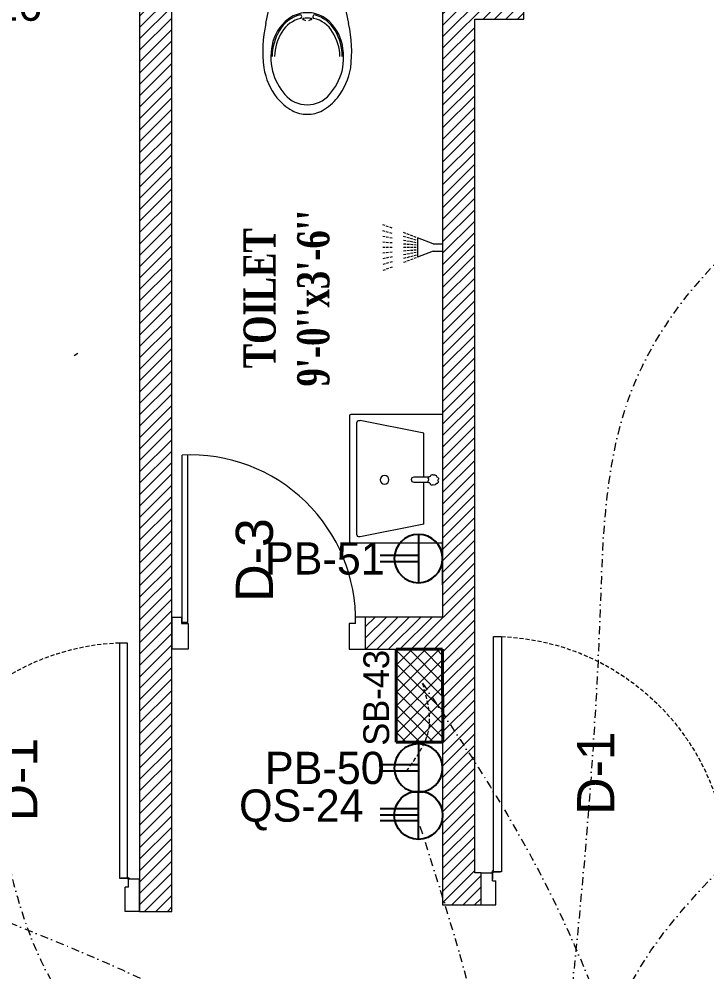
# Model space of a CAD drawing. Header units: inches. Extents: x 109699 to 44449955, y -10987 to 15824140.
# Drawn here: x 198944.8 to 199051.5, y -3446.8 to -3299 of the extents above; entities that cross this region are included whole.
import ezdxf

# ---------------------------------------------------------------- set-up
doc = ezdxf.new("R2010")
doc.units = ezdxf.units.IN
doc.header["$LTSCALE"] = 5
doc.header["$MEASUREMENT"] = 0
for name, pattern in [('DASHDOT', [1, 0.5, -0.25, 0, -0.25]), ('DASHED2', [0.375, 0.25, -0.125]), ('HIDDEN', [0.375, 0.25, -0.125])]:
    doc.linetypes.add(name, pattern=pattern)
doc.layers.get('0').update_dxf_attribs({"color": 123})
for name, color, linetype, lineweight in [('@NORMAL', 7, 'Continuous', 5), ('AC In', 244, 'DASHED2', 30), ('door', 8, 'Continuous', 9), ('E-Con-Point', 5, 'DASHED2', 13), ('E-PB-Socket-5A', 203, 'Continuous', 13), ('E-QS-Socket-15A', 1, 'Continuous', 9), ('E-SB-Switch-Board', 106, 'Continuous', 18), ('fixture', 255, 'Continuous', 0), ('ha', 252, 'Continuous', 5), ('SB', 1, 'DASHDOT', 20), ('WALL-1', 8, 'Continuous', 9), ('wll 01', 7, 'Continuous', 9)]:
    doc.layers.add(name, color=color, linetype=linetype, lineweight=lineweight)
doc.layers.add('FURNITUR', color=7, linetype='Continuous', lineweight=5, true_color=0xe8e8e8)
doc.layers.add('T', color=8, linetype='Continuous')
doc.styles.get("Standard").update_dxf_attribs({"font": 'times.ttf'})
doc.styles.add('style2', font='ARIALN.TTF', dxfattribs={"width": 0.75, "height": 3})
doc.styles.add('TEXT-3', font='arial.ttf')

# ---------------------------------------------------------------- blocks, each defined once
blk = doc.blocks.new('bgtrfv')
at = {"layer": 'fixture'}
for p, q in [((21441.97229669015, -26164.40491112152), (21441.97229669015, -26138.40491112152)), ((21442.86003956014, -26164.40491112152), (21442.86003956014, -26138.40491112152)), ((21440.36849646348, -26163.54399991067), (21441.86849646348, -26163.54399991067)), ((21441.86849646348, -26163.54399991067), (21441.86849646348, -26164.54399991067)), ((21442.86003956014, -26164.40491112152), (21441.97229669015, -26164.40491112152)), ((21470.37322828309, -26163.54399991058), (21468.86849646354, -26163.54399991058)), ((21468.86849646354, -26164.54399991055), (21468.86849646354, -26163.54399991058)), ((21441.86849646348, -26164.54399991067), (21442.86849646348, -26164.54399991067)), ((21442.86849646348, -26164.54399991067), (21442.86849646348, -26168.54399991067)), ((21467.86849646354, -26164.54399991055), (21467.86849646354, -26168.54399991055)), ((21468.86849646354, -26164.54399991055), (21467.86849646354, -26164.54399991055)), ((21442.86849646348, -26168.54399991067), (21440.36849646348, -26168.54399991058)), ((21467.86849646354, -26168.54399991055), (21470.36849646351, -26168.54399991055))]:
    blk.add_line(p, q, dxfattribs=at)
blk.add_arc((21443.20467689397, -26164.04399991055), 25.66868977762097, 358.8838658305763, 92.75188722137418, dxfattribs=at)
blk = doc.blocks.new('Door-40')
at = {"layer": 'door', "ltscale": 0.5}
for p, q in [((0, 40), (5, 40)), ((0, 40), (0, 37.75)), ((5, 40), (5, 38.24999999999636)), ((0, 37.75), (3.75, 37.75000000000364)), ((3.75, 38.24999999999636), (3.75, 37.75000000000364)), ((3.75, 38.24999999999636), (5, 38.24999999999636)), ((0, 0), (0, 2.25)), ((0, 2.25), (3.75, 2.249999999996362)), ((3.75, 1.750000000003638), (3.75, 2.249999999996362)), ((3.75, 1.750000000003638), (5, 1.750000000003638)), ((4.010000000002037, 1.760000000002037), (4.010000000002037, 1.75)), ((5.010000000002037, 1.760000000002037), (4.010000000002037, 1.760000000002037)), ((5, 1.750000000003638), (5.010400642058812, 1.750000000007276)), ((5, 0), (5, 1.750000000003638)), ((5.135000000002037, 2.913192669428099), (5.145000000004075, 2.913192669428099)), ((5.135000000002037, 1.885000000002037), (5.135000000002037, 2.913192669428099)), ((5.145000000004075, 1.895000000000437), (5.145000000004075, 1.884599357945262)), ((0, 0), (5, 0)), ((0, 0), (5, 0))]:
    blk.add_line(p, q, dxfattribs=at)
blk.add_lwpolyline([(41.625, 3.145000000000437), (5.145000000004075, 3.145000000000437), (5.145000000004075, 1.895000000000437), (41.625, 1.895000000000437)], close=True, dxfattribs=at)
blk.add_circle((5.135000000002037, 1.760000000002037), 0.1249999999999983, dxfattribs=at)
at = {"layer": 'door', "linetype": 'HIDDEN', "ltscale": 0.5}
blk.add_arc((5.156161382139544, 1.755015969829401), 36.49531813451388, 2.182731632980644, 90.24516611661387, dxfattribs=at)
blk = doc.blocks.new('vfdcx')
at = {"layer": 'FURNITUR'}
blk.add_line((106318.1547879035, -20852.43812081018), (106301.0488324388, -20862.31424880781), dxfattribs=at)
blk = doc.blocks.new('qplaz')
at = {"layer": 'fixture'}
for p, q in [((143584.1800132462, 341.61420882317), (143569.9800132462, 341.61420882317)), ((143584.1800132462, 321.6142088231654), (143584.1800132462, 341.61420882317)), ((143569.7800132462, 341.4142088231699), (143569.7800132462, 321.8142088231655)), ((143570.8861369331, 340.2625714804694), (143570.8861369331, 322.965846165866)), ((143581.2560437616, 338.6539164940569), (143571.3654443752, 340.6546305699137)), ((143581.2560437616, 338.6539164940569), (143581.2560437616, 332.2000209122216)), ((143579.3593405762, 331.8000209122216), (143579.3593405762, 331.7265742452862)), ((143582.0060121824, 332.2000209122216), (143579.7593405762, 332.2000209122216)), ((143579.7593405762, 331.3265742452861), (143582.0559613498, 331.3265742452861)), ((143581.2560437616, 331.3265742452861), (143581.2560437616, 324.5745011522785)), ((143581.2560437616, 324.5745011522785), (143571.3654443752, 322.5737870764217)), ((143569.9800132462, 321.6142088231654), (143584.1800132462, 321.6142088231654))]:
    blk.add_line(p, q, dxfattribs=at)
blk.add_circle((143575.1723653077, 331.7897488839506), 0.6913263923410093, dxfattribs=at)
for centre, radius, start, end in [((143569.9800132462, 341.4142088231699), 0.2000000000000455, 90, 180), ((143571.2861369331, 340.2625714804694), 0.4000000000000909, 78.56426997742129, 180), ((143582.6801355756, 332.7714424551863), 0.2488769175942959, 223.6286890812177, 322.9172466696585), ((143582.7354837368, 331.8035851411277), 0.8302349482088563, 61.4778612960077, 80.06807445479153), ((143579.7593405762, 331.8000209122216), 0.399999999999909, 90, 180), ((143579.7593405762, 331.7265742452862), 0.4000000000000909, 180, 270), ((143582.7354837368, 331.8035851411277), 0.8302349482081128, 151.4778612968022, 170.068074453921), ((143581.7676264227, 331.7482369799126), 0.2488769175943618, 313.6286890804716, 52.9172466688434), ((143582.7354837368, 331.8035851411277), 0.8302349482082407, 196.4778612963691, 215.0680744545824), ((143582.0119682067, 332.4488265509969), 0.248876917594301, 268.6286890816223, 7.917246669584689), ((143582.0902423269, 331.0800696110165), 0.2488769175944828, 358.6286890807748, 97.9172466688938), ((143582.7354837368, 331.8035851411277), 0.8302349482082407, 106.4778612964865, 125.0680744547195), ((143583.3807251467, 332.5271006712389), 0.248876917594301, 178.6286890807749, 277.9172466688938), ((143583.4589992669, 331.1583437312556), 0.2488769175944828, 88.62868908162226, 187.9172466695847), ((143582.7354837368, 331.8035851411277), 0.830234948208255, 16.47786129636911, 35.06807445458243), ((143583.7033410509, 331.8589333023399), 0.2488769175943618, 133.6286890804716, 232.9172466688434), ((143582.7354837368, 331.8035851411277), 0.8302349482084354, 331.4778612968021, 350.0680744541255), ((143582.7354837368, 331.8035851411277), 0.8302349482086144, 241.4778612960077, 260.0680744547915), ((143582.790831898, 330.8357278270691), 0.2488769175942959, 43.62868908121773, 142.9172466696585), ((143582.7354837368, 331.8035851411277), 0.8302349482082931, 286.4778612964865, 305.0680744547195), ((143571.2861369331, 322.965846165866), 0.4000000000000909, 180, 281.4357300225787), ((143569.9800132462, 321.8142088231655), 0.2000000000000455, 180, 270)]:
    blk.add_arc(centre, radius, start, end, dxfattribs=at)
blk = doc.blocks.new('bhgy')
at = {"layer": 'fixture'}
for p, q in [((143575.2772015615, 368.1126747355272), (143574.8957682036, 368.2586983371991)), ((143575.2772015615, 368.1126747355272), (143574.9022015615, 368.2562354637309)), ((143575.2772015615, 367.2064695406123), (143574.9022015615, 367.3118651087395)), ((143575.8127015615, 367.9076700157136), (143575.4377015615, 368.0512307438592)), ((143575.8127015615, 367.9076700157136), (143575.4377015615, 368.0512307438592)), ((143575.8127015615, 367.0559646693407), (143575.4377015615, 367.161360237468)), ((143576.3482015615, 367.7026652958418), (143575.9732015615, 367.8462260240456)), ((143576.3482015615, 367.7026652958418), (143575.9732015615, 367.8462260240456)), ((143576.3482015615, 366.9054597980401), (143575.9732015615, 367.0108553661673)), ((143578.4902015615, 366.8826464164711), (143578.1152015615, 367.0262071446457)), ((143578.4902015615, 366.8826464164711), (143578.1152015615, 367.0262071446457)), ((143579.0257015615, 366.6776416966284), (143578.6507015615, 366.821202424803)), ((143579.0257015615, 366.6776416966284), (143578.6507015615, 366.821202424803)), ((143575.2772015615, 366.3458920605888), (143574.9022015615, 366.4150440963974)), ((143575.2772015615, 365.513992717734), (143574.9022015615, 365.5481090113869)), ((143575.8127015615, 366.2471429534605), (143575.4377015615, 366.3162949892401)), ((143575.8127015615, 365.4652746504696), (143575.4377015615, 365.4993909440934)), ((143576.3482015615, 366.1483938463032), (143575.9732015615, 366.2175458821118)), ((143576.3482015615, 365.416556583147), (143575.9732015615, 365.4506728767708)), ((143578.4902015615, 366.3034403129247), (143578.1152015615, 366.408835881052)), ((143578.4902015615, 365.7533974177902), (143578.1152015615, 365.8225494535989)), ((143578.4902015615, 365.2216843139729), (143578.1152015615, 365.2558006075967)), ((143579.0257015615, 366.1529354416241), (143578.6507015615, 366.2583310097514)), ((143579.0257015615, 365.654648310662), (143578.6507015615, 365.7238003464706)), ((143579.0257015615, 365.1729662466794), (143578.6507015615, 365.2070825403032)), ((143579.5612015615, 366.4726369767857), (143579.1862015615, 366.6161977049603)), ((143579.5612015615, 366.4726369767857), (143579.1862015615, 366.6161977049603)), ((143579.5612015615, 366.0024305703816), (143579.1862015615, 366.1078261385089)), ((143579.5612015615, 365.5558992035337), (143579.1862015615, 365.6250512393424)), ((143579.5612015615, 365.1242481793859), (143579.1862015615, 365.1583644730097)), ((143580.0967015615, 366.2676322569139), (143579.7217015615, 366.4111929851176)), ((143580.0967015615, 366.2676322569139), (143579.7217015615, 366.4111929851176)), ((143580.0967015615, 365.851925699081), (143579.7217015615, 365.9573212672083)), ((143580.0967015615, 365.4571500964055), (143579.7217015615, 365.5263021322141)), ((143582.7198980097, 365.2664250417263), (143580.2842015615, 366.2039250417263)), ((143580.2842015615, 366.2039250417263), (143580.2842015615, 363.2039250417263)), ((143582.7119899517, 365.2664250417263), (143580.2842015615, 366.1958518928266)), ((143582.7119899517, 365.2664250417263), (143580.2842015615, 366.1958518928266)), ((143582.7119899517, 365.2664250417263), (143584.1813158786, 365.2664250417263)), ((143575.2772015615, 364.6958867461478), (143574.9022015615, 364.6955482104211)), ((143575.2772015615, 363.8776450359553), (143574.9022015615, 363.8428459541872)), ((143575.8127015615, 364.6963701751781), (143575.4377015615, 364.6960316394513)), ((143575.8127015615, 363.9273381247301), (143575.4377015615, 363.892539042962)), ((143576.3482015615, 364.6968536041793), (143575.9732015615, 364.6965150684525)), ((143576.3482015615, 363.9770312135049), (143575.9732015615, 363.9422321317077)), ((143578.4902015615, 364.6987873203004), (143578.1152015615, 364.6984487845737)), ((143578.4902015615, 364.1758035685168), (143578.1152015615, 364.1410044867487)), ((143579.0257015615, 364.6992707493016), (143578.6507015615, 364.6989322135748)), ((143579.0257015615, 364.2254966572916), (143578.6507015615, 364.1906975755235)), ((143579.0257015615, 363.743573432567), (143578.6507015615, 363.6737210675026)), ((143579.5612015615, 364.6997541783319), (143579.1862015615, 364.6994156426051)), ((143579.5612015615, 364.2751897460373), (143579.1862015615, 364.2403906642692)), ((143579.5612015615, 363.843322609883), (143579.1862015615, 363.7734702448186)), ((143580.0967015615, 365.0755301120923), (143579.7217015615, 365.1096464057161)), ((143580.0967015615, 364.7002376073331), (143579.7217015615, 364.6998990716063)), ((143580.0967015615, 364.3248828348121), (143579.7217015615, 364.290083753044)), ((143580.0967015615, 363.943071787199), (143579.7217015615, 363.8732194221345)), ((143582.7198980097, 364.1414250417263), (143580.2842015615, 363.2039250417263)), ((143582.7198980097, 364.1414250417263), (143584.1813158786, 364.1414250417263)), ((143575.2772015615, 363.0453291913261), (143574.9022015615, 362.9754768262617)), ((143575.2772015615, 362.1840252112713), (143574.9022015615, 362.0778987170604)), ((143575.8127015615, 363.1450783686421), (143575.4377015615, 363.0752260035777)), ((143575.8127015615, 362.3355738449725), (143575.4377015615, 362.2294473507616)), ((143576.3482015615, 363.2448275459872), (143575.9732015615, 363.1749751808936)), ((143576.3482015615, 362.4871224787028), (143575.9732015615, 362.3809959844918)), ((143578.4902015615, 363.643824255251), (143578.1152015615, 363.5739718901866)), ((143578.4902015615, 363.0933170135656), (143578.1152015615, 362.9871905193838)), ((143578.4902015615, 362.5134141197602), (143578.1152015615, 362.3690765524632)), ((143579.0257015615, 363.2448656472668), (143578.6507015615, 363.138739153085)), ((143579.0257015615, 362.7195281658612), (143578.6507015615, 362.5751905985642)), ((143579.5612015615, 363.3964142809971), (143579.1862015615, 363.2902877868153)), ((143579.5612015615, 362.9256422119913), (143579.1862015615, 362.7813046446943)), ((143580.0967015615, 363.5479629147273), (143579.7217015615, 363.4418364205164)), ((143580.0967015615, 363.1317562580632), (143579.7217015615, 362.9874186907662)), ((143575.2772015615, 361.2767298431543), (143574.9022015615, 361.1323922758572)), ((143575.8127015615, 361.4828438892844), (143575.4377015615, 361.3385063219873)), ((143576.3482015615, 361.6889579353854), (143575.9732015615, 361.5446203680883))]:
    blk.add_line(p, q, dxfattribs=at)
blk = doc.blocks.new('nhjkkl')
at = {"layer": 'fixture'}
for p, q in [((143550.2312347457, 413.9730671772784), (143568.8430790594, 413.9730671772793)), ((143550.9065610597, 406.8304476761043), (143550.9065610476, 413.9730520486739)), ((143552.2954045853, 406.8304476553101), (143552.295404572, 413.9730369089164)), ((143566.7790000358, 406.8304174008415), (143566.7790000629, 413.9730217734107)), ((143568.1677981537, 413.9730520292499), (143568.1677527493, 408.0151220831901)), ((143549.5901182657, 406.7664480220853), (143549.4378542114, 413.1605533693012)), ((143569.6365050042, 413.160553386321), (143569.4842561156, 406.7664480432288)), ((143568.1677527493, 408.0151220831901), (143568.1677981597, 406.4336438885)), ((143568.1677981597, 406.4336438885), (143568.1677981659, 406.8304930909451)), ((143548.4963421248, 405.7263631810149), (143548.607251598, 406.5122054251713)), ((143550.3819850576, 405.4614186200849), (143548.4963421248, 405.7263631810149)), ((143548.607251598, 406.5122054251713), (143549.7157409937, 406.3564144534005)), ((143551.5813878428, 405.9018777620411), (143550.3819850576, 405.4614186200849)), ((143554.79288887, 405.4416192904139), (143553.6842026946, 405.441619307019)), ((143556.26127781, 405.5678778112876), (143554.7929191489, 405.5678777931987)), ((143554.7929191489, 405.5678777931987), (143554.7929191657, 404.0528211996536)), ((143562.8130511395, 405.4416192901674), (143556.2612324133, 405.4415738736677)), ((143556.261277828, 404.0528211778994), (143556.26127781, 405.5678778112876)), ((143562.8130813948, 404.0528211994076), (143562.8130814172, 405.5678777923752)), ((143562.8130814172, 405.5678777923752), (143564.2813946441, 405.5678778099075)), ((143565.3901262533, 405.4416192910601), (143564.2813644056, 405.4416193076988)), ((143564.2813946441, 405.5678778099075), (143564.2813946615, 404.0528211776734)), ((143552.6374877589, 404.0528211924245), (143566.4367957518, 404.0528211854942)), ((143552.6374877788, 402.7586299086117), (143552.6374877589, 404.0528211924245)), ((143565.3901262723, 404.052821200891), (143553.6842329504, 404.0527757819953)), ((143554.7929191657, 404.0528211996536), (143556.261277828, 404.0528211778994)), ((143564.2813946615, 404.0528211776734), (143562.8130813948, 404.0528211994076)), ((143566.4367957518, 404.0528211854942), (143566.4367957728, 402.7586601782943)), ((143553.1271576377, 398.0362349681834), (143553.9518113588, 402.0500473916766)), ((143556.6404317734, 401.4735209071393), (143555.8468090396, 401.4735208790955)), ((143556.2436128532, 401.8703246815119), (143556.2436128408, 401.076701986922)), ((143562.4338063848, 401.4735208998579), (143563.2274290794, 401.4735208880586)), ((143562.8306252776, 401.870324702267), (143562.8306253056, 401.0767019672573)), ((143565.1223207889, 402.0500776611082), (143565.9471258924, 398.0362349753721)), ((143559.3387398673, 398.4577576346321), (143558.9106931205, 398.6640308240756)), ((143560.1635449936, 398.6640308047001), (143559.7355133987, 398.4577576290383))]:
    blk.add_line(p, q, dxfattribs=at)
for centre, radius, start, end in [((143550.2312440123, 413.179452317064), 0.7936148602690781, 90.00066901502818, 181.3645564982883), ((143568.8430925063, 413.179430154478), 0.7936370229151675, 358.63708330143, 90.00097078565905), ((143550.3835517447, 406.7852967886536), 0.7936573326114393, 181.3608597506466, 265.4936567333053), ((143553.6835439005, 406.8302100781168), 2.776982850894335, 179.9950977868233, 198.7247616892986), ((143553.6840397306, 406.830291598628), 1.388635154058973, 179.9935610234081, 226.0579730208608), ((143565.3903243654, 406.8303071959601), 1.388675674785373, 313.9401349780949, 0.004546975725653977), ((143565.3906436726, 406.8305070680519), 2.777154493287228, 341.2709583579591, 359.9997116367785), ((143568.6908150557, 406.7853051890736), 0.7936651105025501, 274.5057515234096, 358.6385485059807), ((143559.3313820936, 520.4146619905953), 114.7747799088793, 265.4974651529274, 270.1027383364831), ((143553.6641671368, 406.8219761162256), 2.755988833818937, 198.6919603846717, 203.1962037287053), ((143553.6842451597, 406.830626965949), 2.777851183980603, 203.1970942653883, 269.9997481717924), ((143553.6842363313, 406.8306462703642), 1.389026963752532, 226.0622858634653, 269.9986125244432), ((143559.7429846886, 520.4144736201536), 114.7745915251009, 269.8972652920607, 274.5025384751385), ((143565.3900826332, 406.8305070130612), 2.777685812513137, 270.0009001508976, 341.2746753299377), ((143565.3900696894, 406.8304403121767), 1.388821022269026, 270.0023335401336, 318.9044295561592), ((143553.4310986414, 402.7586261222484), 0.7936108626023987, 179.9997266385257, 281.154795170795), ((143559.5371957675, 371.7938538244518), 30.76746556976699, 78.84496378673161, 101.1553274581742), ((143565.6431621761, 402.758675070728), 0.7936335968594284, 258.8438563195717, 359.9989248519769), ((143559.691574243, 394.4271028772321), 5.141188323198548, 104.2497094621876, 150.61330759848), ((143559.5371492295, 394.6434052969737), 5.084142630955329, 90.00008428513468, 118.9405262423073), ((143558.3670353377, 399.1001076362847), 0.3155730422259372, 304.1716716939285, 79.21640439466078), ((143559.5371191747, 394.6434638445119), 5.0840840834616, 61.05930362467164, 89.999745580456), ((143560.7072330775, 399.1001138847403), 0.3155697011984737, 100.7865058950931, 235.831238595057), ((143559.3826715294, 394.427120612819), 5.141172952833982, 29.38656240975397, 75.7501605465209), ((143572.2223725796, 393.6842009728691), 19.58487767572048, 167.1608948101009, 187.3028875654185), ((143560.6030199971, 393.4904633605145), 6.619506932955108, 122.1868749793399, 164.6422486899968), ((143559.4569603147, 394.4903639536053), 4.443393787718942, 101.8529499143643, 150.0038868718224), ((143558.9034807952, 398.7448373456175), 0.08112774840026897, 120.2938259573558, 275.1003766384382), ((143559.5371535633, 395.9875161606467), 2.906734715241127, 90.00023231647822, 103.4195897572691), ((143559.5371073564, 395.9877092781937), 2.906541597874001, 76.57996402864104, 89.99932147006473), ((143560.1707573169, 398.7448373461996), 0.08112776809779704, 264.8996260535975, 59.706176732827), ((143559.6173005208, 394.4904147853488), 4.443348715976101, 29.99569182148486, 78.14662877954265), ((143558.4712257037, 393.4904828698247), 6.619494466593977, 15.35760583437553, 57.81297954471867), ((143546.851903473, 393.6842435729975), 19.58487550162758, 352.6969860827403, 12.83897883790706), ((143561.8666311087, 392.9471293959111), 7.765781522712604, 148.9734116776313, 180.0370825543271), ((143561.9397062611, 392.7187179168407), 7.485059714963107, 147.7595450529205, 178.2898013246998), ((143557.1345394465, 392.7186902103006), 7.485068091722362, 1.71040899528419, 32.24066526655368), ((143557.2076145146, 392.9471021420416), 7.765789141801811, 359.9631185417419, 31.02678941811098), ((143563.4260475728, 392.801147338552), 9.524650229934462, 165.1413266773221, 192.8659346269845), ((143555.6481905647, 392.8011472918486), 9.524650235689958, 347.1340656589409, 14.85867360866212), ((143563.0484980828, 392.9327481596404), 10.39841761455111, 189.6220183945854, 217.9117471889267), ((143563.9317907136, 393.5092300994431), 10.19175081845734, 196.1153299050868, 219.5232582581568), ((143555.1424550462, 393.5091935918356), 10.19173337833671, 320.4769270377624, 343.8848553902324), ((143556.0257778566, 392.9327181524561), 10.39840516526215, 322.0884090897869, 350.378137884462), ((143561.7342255453, 392.2455549454055), 8.94320625309545, 219.6122136137997, 239.3816435217801), ((143559.5040281406, 389.9617490593175), 4.519470302409078, 220.5550458037677, 270.4192277752593), ((143559.5701948642, 389.961814163333), 4.519535626071895, 269.580394858351, 319.4445768290443), ((143557.3400579794, 392.2455549029521), 8.94320622922971, 300.6183568637677, 320.3877867722666), ((143559.4418071491, 388.7049738406661), 4.731726761745959, 241.4348748081609, 271.1544712317944), ((143559.6324764107, 388.7049738002104), 4.731726720728004, 268.8455291001113, 298.565125525756)]:
    blk.add_arc(centre, radius, start, end, dxfattribs=at)
blk = doc.blocks.new('A$C4DCB0E22')
h = blk.add_hatch()
h.set_pattern_fill('ANSI37', color=256, scale=15, angle=90.05046403147966, style=0)
h.set_pattern_definition([(135.0504640314797, (0, 0), (-1.324656962164393, -1.326992438783809), []), (225.0504640314796, (0, 0), (1.326992438783809, -1.324656962164393), [])])
h.paths.add_polyline_path([(0.0158499618895469, -4.176303718850249e-06), (-3.779117417224143e-06, 17.9999888419976), (8.999992730033242, 18.00791571250107), (9.015846471040199, 0.007922694199763214)])
at = {"lineweight": 40}
for p, q in [((-3.779117417224143e-06, 17.9999888419976), (8.999992730033242, 18.00791571250107)), ((0.0158499618895469, -4.176303718850249e-06), (-3.779117417224143e-06, 17.9999888419976)), ((9.015846471040199, 0.007922694199763214), (8.999992730033242, 18.00791571250107)), ((0.0158499618895469, -4.176303718850249e-06), (9.015846471040199, 0.007922694199763214))]:
    blk.add_line(p, q, dxfattribs=at)
blk = doc.blocks.new('A$C0EEE0DA8')
at = {"lineweight": 25}
for p, q in [((9.859886922386067, 11.01563311866266), (9.859886922386067, 3.514223118661903)), ((9.859886922386067, 7.754928118662065), (15.8195753665932, 7.754928118662065)), ((9.859886922386067, 6.774928118662501), (15.8195753665932, 6.774928118662501))]:
    blk.add_line(p, q, dxfattribs=at)
blk.add_circle((9.85988692238243, 7.264928118662283), 3.750704999999999, dxfattribs=at)
blk = doc.blocks.new('A$C7D2A24B3')
at = {"lineweight": 25}
for p, q in [((9.859886922386067, 11.01563311865903), (9.859886922386067, 3.514223118658265)), ((9.859886922386067, 8.143706464579736), (15.8195753665932, 8.143706464579736)), ((9.859886922386067, 7.268951136147734), (15.8195753665932, 7.268951136147734)), ((9.859886922386067, 6.288951136148171), (15.8195753665932, 6.288951136148171))]:
    blk.add_line(p, q, dxfattribs=at)
blk.add_circle((9.85988692238243, 7.264928118658645), 3.750704999999999, dxfattribs=at)

msp = doc.modelspace()

# ---------------------------------------------------------------- hatches: boundary and pattern name
at = {"layer": 'ha'}
h = msp.add_hatch(dxfattribs=at)
h.set_pattern_fill('ANSI31', scale=10, angle=-7.63333123551244e-14, style=0)
h.set_pattern_definition([(44.99999999999984, (181693.0688709047, 2542407.827854916), (-0.8838834764831834, 0.8838834764831853), [])])
h.paths.add_polyline_path([(199023.048293224, -3293.98510595926), (199015.466946304, -3293.98510595926), (199015.466946304, -3263.985095094917), (199015.4669927341, -3258.985095094917), (199010.4666945237, -3258.985095095382), (199010.4688693083, -3278.757704388378), (199006.4666990378, -3278.757575917085), (199001.4666990378, -3278.757575917085), (199001.4666990378, -3283.757554246606), (199010.4666945228, -3283.757474415963), (199010.4666945228, -3391.757613841937), (198998.471816423, -3391.757613841937), (198998.471816423, -3396.757613841937), (199010.4670846035, -3396.757613841937), (199010.4666945228, -3436.42374129503), (199016.4640639673, -3436.423741294564), (199016.4640639673, -3431.424037354094), (199015.4666945228, -3431.423741294564), (199015.467213187, -3298.985095093985), (199023.048293224, -3298.985095094451)])
h = msp.add_hatch(dxfattribs=at)
h.set_pattern_fill('ANSI31', scale=10, angle=-7.63333123551244e-14, style=0)
h.set_pattern_definition([(44.99999999999989, (145486.382172944, 2531118.532197352), (-0.8838834764831833, 0.8838834764831855), [])])
h.paths.add_polyline_path([(198963.4666945228, -3437.423741294564), (198968.4666945229, -3437.423741294564), (198968.4666945229, -3290.757734961835), (198963.4666945228, -3290.757734961835)])

# ---------------------------------------------------------------- linework, layer by layer
at = {"layer": '@NORMAL'}
for p, q in [((198968.4670846035, -3391.757613841937, 0.07676720942601278), (198968.4670846035, -3396.757613841937, 0.07676720942601278)), ((199010.4666945228, -3436.423741294564, 0.4759286585245661), (199015.4666945228, -3436.423741294564, 0.4759286585245661))]:
    msp.add_line(p, q, dxfattribs=at)
at = {"layer": 'AC In', "ltscale": 4}
msp.add_spline([(198836.6208207262, -3284.291563189724, 0.1632158499592506), (198845.859960223, -3287.238904500024, 0.5995353207297001), (198922.359960223, -3323.000031214906), (198926.859960223, -3396.500031214906), (198950.359960223, -3457.500031214906), (199035.359960223, -3459.000031214906), (199036.859960223, -3511.000031214906), (199021.7987926019, -3703.472970319033, 0.661896474038659)], degree=3, dxfattribs=at)
at = {"layer": 'E-Con-Point', "ltscale": 0.5}
msp.add_spline([(199004.859960223, -3415.671345592537, 0.250152184012571), (199008.359960223, -3409.000031214906, 0.2377872779188444), (199007.359960223, -3402.000031214906)], degree=3, dxfattribs=at)
at = {"layer": 'ha'}
msp.add_line((199010.4666945229, -3386.757613841937, 0.1198138388601926), (199010.4666945229, -3380.037623690469, 0.1243238993645122), dxfattribs=at)
at = {"layer": 'SB', "ltscale": 0.5}
for points in [[(198935.9811817005, -3287.508454122663, 0.3422798236915625), (198940.859960223, -3324.000031214906), (198968.859960223, -3465.500031214906), (199030.859960223, -3480.500031214906), (199030.859960223, -3569.000031214906), (199024.7331559112, -3704.358088802134, 0.661896474038659)], [(199122.4226965791, -3333.128104560827, 0.5389798214356802), (199085.859960223, -3320.500031214906), (199040.5941868874, -3354.632991259662, -0.1498425166943781), (199034.859960223, -3392.000031214906), (199016.8300389888, -3595.996240131241, -0.01332581091361261), (199021.6775704773, -3704.358088802082, 0.6618964740385297)], [(198804.4837411028, -3392.231940260411, 0.3916249774238167), (198805.2354182818, -3390.11328125, 0.3916249774238167), (198808.4692002, -3388.203125, 0.3916249774238167), (198910.859960223, -3393.500031214906), (198946.859960223, -3451.000031214906), (199043.359960223, -3462.500031214906), (199054.859960223, -3547.500031214906), (199025.5870300224, -3702.740318332511, 0.661896474038659)], [(199007.359960223, -3402.000031214906), (199022.296875, -3425.5), (199023.9692595528, -3704.358088802134, 0.6618964740386553)], [(199022.4414668358, -3704.358088802134, 0.661896474038659), (199019.796875, -3630), (199017.296875, -3460.5), (199006.7161264915, -3423.37881078842, -16.5590294638172)], [(199025.5862300052, -3706.560600142154, 0.661896474038659), (199044.2968948503, -3561.42382379193, 0.2087115998756863), (199042.796875, -3443.5), (199056.4635228569, -3427.822975111214, 0.2377872779188444)], [(198916.4478569267, -3429.16909940582, 0.414206432854285), (199002.3776916992, -3472.171791374862, 0.01704465876032649), (199026.4684913032, -3703.285288356353, 0.6557824219863502)], [(199091.1243366181, -3440.743261631911, 0.5389798214356802), (199099.3275783856, -3440.743261245651, 0.5389798214356802), (199110.8828125, -3469.000031214906), (199078.359969469, -3561.423743524271, 0.08911296837862437), (199024.7331559113, -3704.358088802134, 0.661896474038656)], [(199026.3472497423, -3707.694964344659, 0.5745059862813484), (199054.859960223, -3646.000031214906), (199063.796875, -3440.5, 0.263215849959245)]]:
    msp.add_spline(points, degree=3, dxfattribs=at)
at = {"layer": 'WALL-1', "elevation": -16.6590294638172}
msp.add_lwpolyline([(199001.4666990378, -3278.757597588496), (199001.4666990378, -3278.757597588496), (199001.4666990378, -3283.757575917551), (199010.4666945227, -3283.757496086908), (199010.4666945227, -3391.757635512882), (198998.4718164229, -3391.757635512882), (198998.4718164229, -3396.757635512882), (199010.4670846035, -3396.757635512882), (199010.4666945228, -3436.423762965509), (199016.4640639673, -3436.423762965509), (199016.4640639673, -3431.424037354094), (199015.4666945228, -3431.423762965509), (199015.467213187, -3298.985116765396), (199023.0482932239, -3298.985116765396), (199023.0482932239, -3293.985127630205), (199015.467213187, -3293.985127630205), (199015.467213187, -3258.985116765862)], dxfattribs=at)
at = {"layer": 'WALL-1', "elevation": 0.2377872779188479}
msp.add_lwpolyline([(198963.4666945228, -3437.423741294564), (198968.4666945229, -3437.423741294564), (198968.4666945229, -3290.757734961835), (198963.4666945228, -3290.757734961835)], close=True, dxfattribs=at)

# ---------------------------------------------------------------- block references
at = {"layer": '@NORMAL'}
for name, p in [('nhjkkl', (55429.9295421353, -3697.730690048656, 0.0009210338367537964)), ('bhgy', (55426.28537864416, -3699.142415328502, 0.1548926930121297)), ('bgtrfv', (177528.0985881399, 22771.78638606892, -0.3934973145451899))]:
    msp.add_blockref(name, p, dxfattribs=at)
at = {"layer": '@NORMAL', "xscale": 0.03494400001363829, "yscale": 0.03494400001363829, "zscale": 0.03494400001363829}
msp.add_blockref('vfdcx', (195238.7181053025, -2622.194415728589, 0.3928446600340649), dxfattribs=at)
at = {"layer": '@NORMAL', "xscale": -1}
for name, p, rotation in [('qplaz', (55426.2866812766, -3038.681190785368, 0.1198138388601926), 180), ('Door-40', (199016.4640639674, -3436.424015682684, -0.1859717417434261), 270)]:
    msp.add_blockref(name, p, dxfattribs=dict(at, rotation=rotation))
at = {"layer": '@NORMAL', "rotation": 89.99999999999991}
msp.add_blockref('Door-40', (198963.4666945228, -3437.423741294564, 0.2377872779188479), dxfattribs=at)
at = {"layer": 'E-PB-Socket-5A', "xscale": -1}
for p in [(199016.5762665259, -3389.9462737112, 0.250152184012571), (199016.5762665259, -3422.4462737112, 0.250152184012571)]:
    msp.add_blockref('A$C0EEE0DA8', p, dxfattribs=at)
at = {"layer": 'E-QS-Socket-15A', "rotation": 180.0000026979018}
msp.add_blockref('A$C7D2A24B3', (199016.5760130305, -3415.235103859565, -16.5590294638172), dxfattribs=at)
at = {"layer": 'E-SB-Switch-Board', "xscale": 0.8002315484918654, "yscale": 0.8002315484918654, "zscale": 0.8002315484918654}
msp.add_blockref('A$C4DCB0E22', (199003.2650064848, -3411.168137788608, 0.2377872779188444), dxfattribs=at)

# ---------------------------------------------------------------- texts
at = {"layer": '@NORMAL', "insert": (198947.5934002525, -3423.453267792733, 0.192007108691449), "char_height": 4.8, "width": 80.40303804183776, "attachment_point": 7, "rotation": 89.99999999999987, "style": 'TEXT-3'}
msp.add_mtext('{\\H1.2x;D-1}', dxfattribs=at)
at = {"layer": 'E-PB-Socket-5A', "char_height": 5, "width": 24.08470202641911, "attachment_point": 7}
for s, insert in [('{\\fCentury Gothic|b0|i0|c0|p34;PB-51}', (198982.906965085, -3385.232305617227, 0.973980829495384)), ('{\\fCentury Gothic|b0|i0|c0|p34;PB-50}', (198982.906965085, -3417.732305617227, 0.973980829495384))]:
    msp.add_mtext(s, dxfattribs=dict(at, insert=insert))
at = {"layer": 'E-QS-Socket-15A', "color": 1, "char_height": 5, "width": 24.08470202641912, "attachment_point": 7}
for s, insert in [('{\\fCentury Gothic|b0|i0|c0|p34;\\C256;QS-26}', (198929.014713178, -3300.626815132803, -16.71806197509223)), ('{\\fCentury Gothic|b0|i0|c0|p34;\\C256;QS-24}', (198978.8896735266, -3424.877469463127, -16.71806197509223))]:
    msp.add_mtext(s, dxfattribs=dict(at, insert=insert))
at = {"layer": 'E-SB-Switch-Board', "insert": (198998.1719043266, -3396.852551003055, -0.05021907489789845), "char_height": 4, "width": 14.72456830652664, "attachment_point": 3, "rotation": 90.00000000000009}
msp.add_mtext('{\\fCentury Gothic|b0|i0|c0|p34;SB-43}', dxfattribs=at)
at = {"layer": 'T', "insert": (198979.5663136317, -3342.299577245516, -0.1214475790990548), "char_height": 5, "width": 87.81464527470234, "attachment_point": 2, "rotation": 89.99999999999993, "style": 'style2'}
msp.add_mtext("{\\fRomantic|b1|i0|c2|p2;TOILET\\P9'-0''x3'-6''}", dxfattribs=at)
at = {"layer": 'wll 01', "lineweight": 30, "char_height": 4.8, "width": 80.40303804183776, "style": 'TEXT-3'}
for s, insert, attachment_point, rotation in [('{\\H1.2x;D-3}', (198984.2194927169, -3389.388179316213, 186.6533726854548), 7, 90.0000000001409), ('{\\H1.2x;D-1}', (199031.3373582377, -3422.453542181318, -0.1859717417434261), 1, 89.99999999999996)]:
    msp.add_mtext(s, dxfattribs=dict(at, insert=insert, attachment_point=attachment_point, rotation=rotation))

doc.saveas('drawing.dxf')
